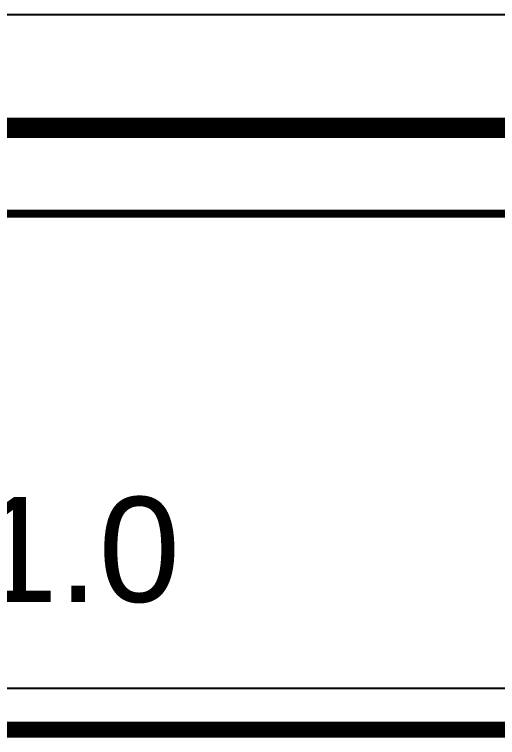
# Model space of a CAD drawing. Header units: inches. Extents: x 0.88 to 8.93, y 2.74 to 7.33.
# Drawn here: x 1.1806 to 1.3002, y 2.7586 to 2.9375 of the extents above; entities that cross this region are included whole.
import ezdxf

# ---------------------------------------------------------------- set-up
doc = ezdxf.new("R2010")
doc.units = ezdxf.units.IN
doc.header["$MEASUREMENT"] = 0
for name, color, linetype in [('Board', 56, 'Continuous'), ('Bottom Layer', 5, 'Continuous'), ('Mechanical 13', 56, 'Continuous'), ('Mechanical 15', 56, 'Continuous'), ('Top Layer', 1, 'Continuous'), ('Top Overlay', 2, 'Continuous')]:
    doc.layers.add(name, color=color, linetype=linetype)
doc.styles.add('Arial', font='', dxfattribs={"height": 0.2})
doc.styles.get('Arial').set_extended_font_data('Arial')

# ---------------------------------------------------------------- blocks, each defined once
blk = doc.blocks.new('AMPHENOL_12401598E4_2A_34')
at = {"layer": 'Mechanical 13'}
blk.add_lwpolyline([(0.1811, -0.37756, 0.005, 0.005, 0), (0.1811, 0.03386, 0.005, 0.005, 0)], format="xyseb", dxfattribs=at)
at = {"layer": 'Mechanical 15'}
blk.add_lwpolyline([(0.20236, -0.3874, 0.00197, 0.00197, 0), (0.20236, 0.04961, 0.00197, 0.00197, 0)], format="xyseb", dxfattribs=at)
at = {"layer": 'Top Overlay'}
blk.add_lwpolyline([(0.1811, -0.24331, 0.005, 0.005, 0), (0.1811, -0.08661, 0.005, 0.005, 0)], format="xyseb", dxfattribs=at)
blk.add_lwpolyline([(0.17985, -0.24331, 0.0025, 0.0025, 1), (0.18235, -0.24331, 0.0025, 0.0025, 1)], format="xyseb", close=True, dxfattribs=at)

msp = doc.modelspace()

# ---------------------------------------------------------------- linework, layer by layer
at = {"layer": 'Board'}
msp.add_lwpolyline([(1.08425, 2.76055, 0.00394, 0.00394, 0), (3.29411, 2.76055, 0.00394, 0.00394, 0)], format="xyseb", dxfattribs=at)
at = {"layer": 'Bottom Layer'}
for p, q in [((1.1689, 2.9375), (1.34451, 2.9375)), ((3.28391, 2.77075), (1.09445, 2.77075))]:
    msp.add_line(p, q, dxfattribs=at)
at = {"layer": 'Top Layer'}
for p, q in [((1.1689, 2.9375), (1.34451, 2.9375)), ((3.28391, 2.77075), (1.09445, 2.77075))]:
    msp.add_line(p, q, dxfattribs=at)

# ---------------------------------------------------------------- block references
at = {"rotation": 270}
msp.add_blockref('AMPHENOL_12401598E4_2A_34', (1.42874, 3.09055), dxfattribs=at)

# ---------------------------------------------------------------- texts
at = {"layer": 'Top Overlay', "style": 'Arial'}
msp.add_text('V.1.0', height=0.026, dxfattribs=at).set_placement((1.1368, 2.79212))

doc.saveas('drawing.dxf')
